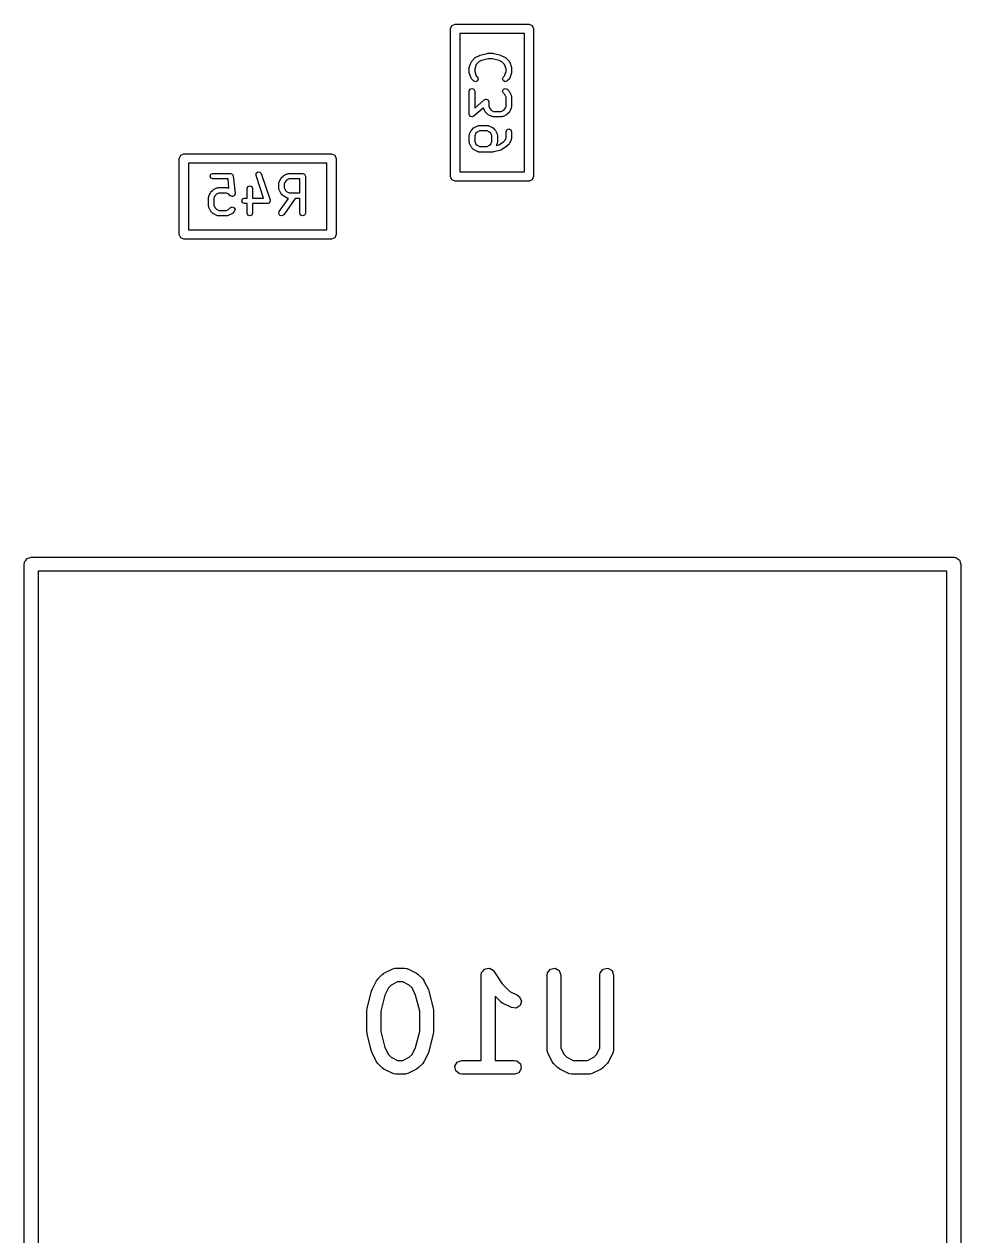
# Model space of a CAD drawing. Extents: x 3.98 to 7.47, y -4.96 to -2.98.
# Drawn here: x 5.839 to 6.239, y -3.591 to -3.074 of the extents above; entities that cross this region are included whole.
import ezdxf

# ---------------------------------------------------------------- set-up
doc = ezdxf.new("R2010")
doc.units = 0
doc.header["$MEASUREMENT"] = 0
doc.layers.add('BLACK', color=7, linetype='CONTINUOUS')

msp = doc.modelspace()

# ---------------------------------------------------------------- linework, layer by layer
at = {"layer": 'BLACK', "linetype": 'CONTINUOUS'}
for p, q in [((6.02096, -3.07602), (6.02153, -3.07463)), ((6.02153, -3.07463), (6.02293, -3.07405)), ((6.02293, -3.07405), (6.05442, -3.07405)), ((6.05442, -3.07405), (6.05581, -3.07463)), ((6.05581, -3.07463), (6.05639, -3.07602)), ((6.02096, -3.13901), (6.02096, -3.07602)), ((6.0249, -3.07799), (6.0249, -3.13704)), ((6.05245, -3.07799), (6.0249, -3.07799)), ((6.05245, -3.13704), (6.05245, -3.07799)), ((6.05639, -3.07602), (6.05639, -3.13901)), ((6.02893, -3.09252), (6.02968, -3.09027)), ((6.02968, -3.09027), (6.02986, -3.09006)), ((6.02986, -3.09006), (6.02997, -3.08981)), ((6.02997, -3.08981), (6.03147, -3.08831)), ((6.03147, -3.08831), (6.03165, -3.08823)), ((6.03165, -3.08823), (6.03177, -3.08809)), ((6.03177, -3.08809), (6.03327, -3.08734)), ((6.033, -3.09011), (6.03183, -3.09128)), ((6.03421, -3.08951), (6.033, -3.09011)), ((6.03327, -3.08734), (6.03341, -3.08733)), ((6.03341, -3.08733), (6.03351, -3.08725)), ((6.03351, -3.08725), (6.03651, -3.0865)), ((6.03695, -3.08883), (6.03421, -3.08951)), ((6.03651, -3.0865), (6.03666, -3.08652)), ((6.03666, -3.08652), (6.0368, -3.08646)), ((6.0368, -3.08646), (6.03905, -3.08646)), ((6.0389, -3.08883), (6.03695, -3.08883)), ((6.04164, -3.08951), (6.0389, -3.08883)), ((6.03905, -3.08646), (6.03919, -3.08652)), ((6.03919, -3.08652), (6.03934, -3.0865)), ((6.03934, -3.0865), (6.04234, -3.08725)), ((6.04285, -3.09011), (6.04164, -3.08951)), ((6.04234, -3.08725), (6.04244, -3.08733)), ((6.04244, -3.08733), (6.04258, -3.08734)), ((6.04258, -3.08734), (6.04408, -3.08809)), ((6.04402, -3.09128), (6.04285, -3.09011)), ((6.04408, -3.08809), (6.0442, -3.08823)), ((6.0442, -3.08823), (6.04438, -3.08831)), ((6.04438, -3.08831), (6.04588, -3.08981)), ((6.04588, -3.08981), (6.04599, -3.09006)), ((6.04599, -3.09006), (6.04617, -3.09027)), ((6.04617, -3.09027), (6.04692, -3.09252)), ((6.02887, -3.09289), (6.02894, -3.09271)), ((6.02887, -3.09439), (6.02887, -3.09289)), ((6.02894, -3.09457), (6.02887, -3.09439)), ((6.02894, -3.09271), (6.02893, -3.09252)), ((6.02893, -3.09477), (6.02894, -3.09457)), ((6.02968, -3.09702), (6.02893, -3.09477)), ((6.03183, -3.09128), (6.03123, -3.09309)), ((6.03123, -3.09309), (6.03123, -3.0942)), ((6.03123, -3.0942), (6.03183, -3.09601)), ((6.04462, -3.09309), (6.04402, -3.09128)), ((6.04402, -3.09601), (6.04462, -3.0942)), ((6.04462, -3.0942), (6.04462, -3.09309)), ((6.04692, -3.09477), (6.04617, -3.09702)), ((6.04692, -3.09252), (6.04691, -3.09271)), ((6.04691, -3.09271), (6.04698, -3.09289)), ((6.04698, -3.09439), (6.04691, -3.09457)), ((6.04691, -3.09457), (6.04692, -3.09477)), ((6.04698, -3.09289), (6.04698, -3.09439)), ((6.02986, -3.09722), (6.02968, -3.09702)), ((6.02997, -3.09748), (6.02986, -3.09722)), ((6.03072, -3.09823), (6.02997, -3.09748)), ((6.03155, -3.09857), (6.03072, -3.09823)), ((6.03239, -3.09823), (6.03155, -3.09857)), ((6.03183, -3.09601), (6.03239, -3.09656)), ((6.03239, -3.09656), (6.03273, -3.09739)), ((6.03273, -3.09739), (6.03239, -3.09823)), ((6.04312, -3.09739), (6.04346, -3.09656)), ((6.04346, -3.09823), (6.04312, -3.09739)), ((6.04346, -3.09656), (6.04402, -3.09601)), ((6.0443, -3.09857), (6.04346, -3.09823)), ((6.04513, -3.09823), (6.0443, -3.09857)), ((6.04588, -3.09748), (6.04513, -3.09823)), ((6.04599, -3.09722), (6.04588, -3.09748)), ((6.04617, -3.09702), (6.04599, -3.09722)), ((6.02887, -3.10264), (6.02922, -3.10181)), ((6.02887, -3.11239), (6.02887, -3.10264)), ((6.02922, -3.10181), (6.03005, -3.10146)), ((6.03005, -3.10146), (6.03089, -3.10181)), ((6.03089, -3.10181), (6.03123, -3.10264)), ((6.03123, -3.10264), (6.03123, -3.10979)), ((6.03567, -3.10612), (6.03605, -3.10596)), ((6.03605, -3.10596), (6.03609, -3.10598)), ((6.03609, -3.10598), (6.03613, -3.10596)), ((6.03613, -3.10596), (6.0365, -3.10615)), ((6.04312, -3.10264), (6.04346, -3.10181)), ((6.04346, -3.10348), (6.04312, -3.10264)), ((6.04346, -3.10181), (6.0443, -3.10146)), ((6.04408, -3.10409), (6.04346, -3.10348)), ((6.04462, -3.10517), (6.04408, -3.10409)), ((6.0443, -3.10146), (6.04513, -3.10181)), ((6.04462, -3.10911), (6.04462, -3.10517)), ((6.04513, -3.10181), (6.04588, -3.10256)), ((6.04588, -3.10256), (6.04596, -3.10274)), ((6.04596, -3.10274), (6.04611, -3.10286)), ((6.04611, -3.10286), (6.04686, -3.10436)), ((6.04686, -3.10436), (6.04687, -3.10464)), ((6.04687, -3.10464), (6.04698, -3.10489)), ((6.04698, -3.10489), (6.04698, -3.10939)), ((6.03497, -3.10965), (6.03083, -3.11328)), ((6.03123, -3.10979), (6.03527, -3.10625)), ((6.03499, -3.10992), (6.03497, -3.10965)), ((6.03574, -3.11142), (6.03499, -3.10992)), ((6.03527, -3.10625), (6.03567, -3.10612)), ((6.0365, -3.10615), (6.03689, -3.10631)), ((6.03689, -3.10631), (6.0369, -3.10635)), ((6.0369, -3.10635), (6.03694, -3.10636)), ((6.03694, -3.10636), (6.03707, -3.10676)), ((6.03707, -3.10676), (6.03723, -3.10714)), ((6.03723, -3.10714), (6.03723, -3.10911)), ((6.03723, -3.10911), (6.03777, -3.11019)), ((6.03777, -3.11019), (6.03825, -3.11067)), ((6.03825, -3.11067), (6.03933, -3.11121)), ((6.03933, -3.11121), (6.04252, -3.11121)), ((6.04252, -3.11121), (6.0436, -3.11067)), ((6.0436, -3.11067), (6.04408, -3.11019)), ((6.04408, -3.11019), (6.04462, -3.10911)), ((6.04686, -3.10992), (6.04611, -3.11142)), ((6.04687, -3.10965), (6.04686, -3.10992)), ((6.04698, -3.10939), (6.04687, -3.10965)), ((6.02903, -3.11278), (6.02887, -3.11239)), ((6.02916, -3.11317), (6.02903, -3.11278)), ((6.0292, -3.11319), (6.02916, -3.11317)), ((6.02922, -3.11323), (6.0292, -3.11319)), ((6.0296, -3.11339), (6.02922, -3.11323)), ((6.02997, -3.11357), (6.0296, -3.11339)), ((6.03001, -3.11356), (6.02997, -3.11357)), ((6.03005, -3.11357), (6.03001, -3.11356)), ((6.03044, -3.11341), (6.03005, -3.11357)), ((6.03083, -3.11328), (6.03044, -3.11341)), ((6.03589, -3.11155), (6.03574, -3.11142)), ((6.03596, -3.11173), (6.03589, -3.11155)), ((6.03671, -3.11248), (6.03596, -3.11173)), ((6.03689, -3.11255), (6.03671, -3.11248)), ((6.03702, -3.1127), (6.03689, -3.11255)), ((6.03852, -3.11345), (6.03702, -3.1127)), ((6.0388, -3.11347), (6.03852, -3.11345)), ((6.03905, -3.11357), (6.0388, -3.11347)), ((6.0428, -3.11357), (6.03905, -3.11357)), ((6.04305, -3.11347), (6.0428, -3.11357)), ((6.04333, -3.11345), (6.04305, -3.11347)), ((6.04483, -3.1127), (6.04333, -3.11345)), ((6.04495, -3.11255), (6.04483, -3.1127)), ((6.04513, -3.11248), (6.04495, -3.11255)), ((6.04588, -3.11173), (6.04513, -3.11248)), ((6.04596, -3.11155), (6.04588, -3.11173)), ((6.04611, -3.11142), (6.04596, -3.11155)), ((6.02887, -3.12139), (6.02897, -3.12114)), ((6.02887, -3.12439), (6.02887, -3.12139)), ((6.02897, -3.12114), (6.02899, -3.12086)), ((6.02899, -3.12086), (6.02974, -3.11936)), ((6.02974, -3.11936), (6.02989, -3.11923)), ((6.02989, -3.11923), (6.02997, -3.11906)), ((6.02997, -3.11906), (6.03072, -3.11831)), ((6.03072, -3.11831), (6.0309, -3.11823)), ((6.0309, -3.11823), (6.03102, -3.11808)), ((6.03102, -3.11808), (6.03252, -3.11733)), ((6.03177, -3.12059), (6.03123, -3.12167)), ((6.03225, -3.12011), (6.03177, -3.12059)), ((6.03333, -3.11957), (6.03225, -3.12011)), ((6.03252, -3.11733), (6.0328, -3.11731)), ((6.0328, -3.11731), (6.03305, -3.11721)), ((6.03305, -3.11721), (6.0368, -3.11721)), ((6.03652, -3.11957), (6.03333, -3.11957)), ((6.0376, -3.12011), (6.03652, -3.11957)), ((6.0368, -3.11721), (6.03705, -3.11731)), ((6.03705, -3.11731), (6.03733, -3.11733)), ((6.03733, -3.11733), (6.03883, -3.11808)), ((6.03808, -3.12059), (6.0376, -3.12011)), ((6.03862, -3.12167), (6.03808, -3.12059)), ((6.03883, -3.11808), (6.03896, -3.11823)), ((6.03896, -3.11823), (6.03914, -3.11831)), ((6.03914, -3.11831), (6.03988, -3.11906)), ((6.03988, -3.11906), (6.03996, -3.11923)), ((6.03996, -3.11923), (6.04011, -3.11936)), ((6.04011, -3.11936), (6.04086, -3.12086)), ((6.04086, -3.12086), (6.04088, -3.12114)), ((6.04088, -3.12114), (6.04098, -3.12139)), ((6.04098, -3.12139), (6.04098, -3.12439)), ((6.04462, -3.11989), (6.04496, -3.11906)), ((6.04462, -3.12261), (6.04462, -3.11989)), ((6.04496, -3.11906), (6.0458, -3.11871)), ((6.0458, -3.11871), (6.04663, -3.11906)), ((6.04663, -3.11906), (6.04698, -3.11989)), ((6.04698, -3.11989), (6.04698, -3.12289)), ((6.02897, -3.12464), (6.02887, -3.12439)), ((6.02899, -3.12492), (6.02897, -3.12464)), ((6.02974, -3.12642), (6.02899, -3.12492)), ((6.02989, -3.12655), (6.02974, -3.12642)), ((6.02997, -3.12672), (6.02989, -3.12655)), ((6.03072, -3.12747), (6.02997, -3.12672)), ((6.03123, -3.12167), (6.03123, -3.12411)), ((6.03123, -3.12411), (6.03177, -3.12519)), ((6.03177, -3.12519), (6.03225, -3.12567)), ((6.03225, -3.12567), (6.03333, -3.12621)), ((6.03333, -3.12621), (6.03652, -3.12621)), ((6.03652, -3.12621), (6.0376, -3.12567)), ((6.0376, -3.12567), (6.03808, -3.12519)), ((6.03808, -3.12519), (6.03862, -3.12411)), ((6.03862, -3.12411), (6.03862, -3.12167)), ((6.04086, -3.12492), (6.0404, -3.12583)), ((6.0404, -3.12583), (6.04156, -3.12554)), ((6.04088, -3.12464), (6.04086, -3.12492)), ((6.04098, -3.12439), (6.04088, -3.12464)), ((6.04156, -3.12554), (6.04355, -3.12422)), ((6.04495, -3.12612), (6.0427, -3.12762)), ((6.04355, -3.12422), (6.04408, -3.12369)), ((6.04408, -3.12369), (6.04462, -3.12261)), ((6.04502, -3.12602), (6.04495, -3.12612)), ((6.04513, -3.12597), (6.04502, -3.12602)), ((6.04588, -3.12522), (6.04513, -3.12597)), ((6.04596, -3.12505), (6.04588, -3.12522)), ((6.04611, -3.12492), (6.04596, -3.12505)), ((6.04686, -3.12342), (6.04611, -3.12492)), ((6.04687, -3.12314), (6.04686, -3.12342)), ((6.04698, -3.12289), (6.04687, -3.12314)), ((5.90521, -3.13128), (5.90579, -3.12988)), ((5.90521, -3.16376), (5.90521, -3.13128)), ((5.90579, -3.12988), (5.90718, -3.12931)), ((5.90718, -3.12931), (5.97017, -3.12931)), ((5.97017, -3.12931), (5.97156, -3.12988)), ((5.97156, -3.12988), (5.97214, -3.13128)), ((5.97214, -3.13128), (5.97214, -3.16376)), ((6.0309, -3.12755), (6.03072, -3.12747)), ((6.03102, -3.1277), (6.0309, -3.12755)), ((6.03252, -3.12845), (6.03102, -3.1277)), ((6.0328, -3.12847), (6.03252, -3.12845)), ((6.03305, -3.12857), (6.0328, -3.12847)), ((6.03905, -3.12857), (6.03305, -3.12857)), ((6.03919, -3.12851), (6.03905, -3.12857)), ((6.03934, -3.12854), (6.03919, -3.12851)), ((6.04234, -3.12779), (6.03934, -3.12854)), ((6.0425, -3.12766), (6.04234, -3.12779)), ((6.0427, -3.12762), (6.0425, -3.12766)), ((5.90915, -3.13325), (5.90915, -3.16179)), ((5.9682, -3.13325), (5.90915, -3.13325)), ((5.93799, -3.13761), (5.93868, -3.13702)), ((5.93868, -3.13702), (5.93958, -3.13709)), ((5.9682, -3.16179), (5.9682, -3.13325)), ((6.0249, -3.13704), (6.05245, -3.13704)), ((5.91837, -3.13889), (5.91872, -3.13806)), ((5.91872, -3.13973), (5.91837, -3.13889)), ((5.91872, -3.13806), (5.91955, -3.13771)), ((5.91955, -3.14007), (5.91872, -3.13973)), ((5.91955, -3.13771), (5.92705, -3.13771)), ((5.92598, -3.14007), (5.91955, -3.14007)), ((5.92637, -3.14398), (5.92598, -3.14007)), ((5.92705, -3.13771), (5.92742, -3.13786)), ((5.92742, -3.13786), (5.9278, -3.13798)), ((5.9278, -3.13798), (5.92783, -3.13803)), ((5.92783, -3.13803), (5.92789, -3.13806)), ((5.92789, -3.13806), (5.92804, -3.13842)), ((5.92804, -3.13842), (5.92823, -3.13878)), ((5.92823, -3.13878), (5.92898, -3.14627)), ((5.93793, -3.13852), (5.93799, -3.13761)), ((5.94116, -3.14821), (5.93793, -3.13852)), ((5.93958, -3.13709), (5.94017, -3.13777)), ((5.94017, -3.13777), (5.94392, -3.14902)), ((5.94762, -3.14189), (5.94772, -3.14164)), ((5.94762, -3.14414), (5.94762, -3.14189)), ((5.94772, -3.14164), (5.94774, -3.14136)), ((5.94774, -3.14136), (5.94849, -3.13986)), ((5.94849, -3.13986), (5.94864, -3.13974)), ((5.94864, -3.13974), (5.94871, -3.13956)), ((5.94871, -3.13956), (5.94946, -3.13881)), ((5.94946, -3.13881), (5.94964, -3.13873)), ((5.94964, -3.13873), (5.94977, -3.13859)), ((5.94977, -3.13859), (5.95127, -3.13784)), ((5.95052, -3.14109), (5.94998, -3.14217)), ((5.94998, -3.14217), (5.94998, -3.14386)), ((5.951, -3.14061), (5.95052, -3.14109)), ((5.95208, -3.14007), (5.951, -3.14061)), ((5.95127, -3.13784), (5.95154, -3.13782)), ((5.95154, -3.13782), (5.9518, -3.13771)), ((5.9518, -3.13771), (5.9578, -3.13771)), ((5.95662, -3.14007), (5.95208, -3.14007)), ((5.95662, -3.14596), (5.95662, -3.14007)), ((5.9578, -3.13771), (5.95863, -3.13806)), ((5.95863, -3.13806), (5.95898, -3.13889)), ((5.95898, -3.13889), (5.95898, -3.15464)), ((6.02153, -3.1404), (6.02096, -3.13901)), ((6.02293, -3.14098), (6.02153, -3.1404)), ((6.05442, -3.14098), (6.02293, -3.14098)), ((6.05581, -3.1404), (6.05442, -3.14098)), ((6.05639, -3.13901), (6.05581, -3.1404)), ((5.91773, -3.14764), (5.91775, -3.14736)), ((5.91775, -3.14736), (5.9185, -3.14586)), ((5.9185, -3.14586), (5.91864, -3.14574)), ((5.91864, -3.14574), (5.91872, -3.14556)), ((5.91872, -3.14556), (5.91947, -3.14481)), ((5.91947, -3.14481), (5.91965, -3.14473)), ((5.91965, -3.14473), (5.91977, -3.14459)), ((5.91977, -3.14459), (5.92127, -3.14384)), ((5.92052, -3.14709), (5.91998, -3.14817)), ((5.921, -3.14661), (5.92052, -3.14709)), ((5.92208, -3.14607), (5.921, -3.14661)), ((5.92127, -3.14384), (5.92155, -3.14382)), ((5.92155, -3.14382), (5.9218, -3.14371)), ((5.9218, -3.14371), (5.92555, -3.14371)), ((5.92527, -3.14607), (5.92208, -3.14607)), ((5.92635, -3.14661), (5.92527, -3.14607)), ((5.92555, -3.14371), (5.92581, -3.14382)), ((5.92581, -3.14382), (5.92608, -3.14384)), ((5.92608, -3.14384), (5.92637, -3.14398)), ((5.92697, -3.14723), (5.92635, -3.14661)), ((5.92702, -3.14725), (5.92697, -3.14723)), ((5.92705, -3.14731), (5.92702, -3.14725)), ((5.92743, -3.14742), (5.92705, -3.14731)), ((5.92827, -3.14738), (5.92792, -3.14757)), ((5.92864, -3.14723), (5.92827, -3.14738)), ((5.92866, -3.14717), (5.92864, -3.14723)), ((5.92872, -3.14714), (5.92866, -3.14717)), ((5.92883, -3.14676), (5.92872, -3.14714)), ((5.92898, -3.14639), (5.92883, -3.14676)), ((5.92898, -3.14627), (5.92896, -3.14633)), ((5.92896, -3.14633), (5.92898, -3.14639)), ((5.93412, -3.14414), (5.93447, -3.14331)), ((5.93412, -3.14821), (5.93412, -3.14414)), ((5.93447, -3.14331), (5.9353, -3.14296)), ((5.9353, -3.14296), (5.93614, -3.14331)), ((5.93614, -3.14331), (5.93648, -3.14414)), ((5.93648, -3.14414), (5.93648, -3.14821)), ((5.94772, -3.1444), (5.94762, -3.14414)), ((5.94774, -3.14467), (5.94772, -3.1444)), ((5.94849, -3.14617), (5.94774, -3.14467)), ((5.94864, -3.1463), (5.94849, -3.14617)), ((5.94871, -3.14648), (5.94864, -3.1463)), ((5.94946, -3.14723), (5.94871, -3.14648)), ((5.94964, -3.1473), (5.94946, -3.14723)), ((5.94977, -3.14745), (5.94964, -3.1473)), ((5.94998, -3.14386), (5.95052, -3.14494)), ((5.95052, -3.14494), (5.951, -3.14542)), ((5.951, -3.14542), (5.95208, -3.14596)), ((5.95208, -3.14596), (5.95662, -3.14596)), ((5.91762, -3.14789), (5.91773, -3.14764)), ((5.91762, -3.15164), (5.91762, -3.14789)), ((5.91773, -3.1519), (5.91762, -3.15164)), ((5.91775, -3.15217), (5.91773, -3.1519)), ((5.9185, -3.15367), (5.91775, -3.15217)), ((5.91998, -3.14817), (5.91998, -3.15136)), ((5.91998, -3.15136), (5.92052, -3.15244)), ((5.92052, -3.15244), (5.921, -3.15292)), ((5.92635, -3.15292), (5.92697, -3.15231)), ((5.92697, -3.15231), (5.9278, -3.15196)), ((5.9278, -3.14757), (5.92743, -3.14742)), ((5.92786, -3.14755), (5.9278, -3.14757)), ((5.9278, -3.15196), (5.92864, -3.15231)), ((5.92792, -3.14757), (5.92786, -3.14755)), ((5.92864, -3.15231), (5.92898, -3.15314)), ((5.93187, -3.14939), (5.93222, -3.14856)), ((5.93222, -3.15023), (5.93187, -3.14939)), ((5.93222, -3.14856), (5.93305, -3.14821)), ((5.93305, -3.15057), (5.93222, -3.15023)), ((5.93305, -3.14821), (5.93412, -3.14821)), ((5.93412, -3.15057), (5.93305, -3.15057)), ((5.93412, -3.15464), (5.93412, -3.15057)), ((5.93648, -3.14821), (5.94116, -3.14821)), ((5.9428, -3.15057), (5.93648, -3.15057)), ((5.93648, -3.15057), (5.93648, -3.15464)), ((5.94298, -3.1505), (5.9428, -3.15057)), ((5.94317, -3.15051), (5.94298, -3.1505)), ((5.94338, -3.15033), (5.94317, -3.15051)), ((5.94363, -3.15023), (5.94338, -3.15033)), ((5.94371, -3.15005), (5.94363, -3.15023)), ((5.94386, -3.14992), (5.94371, -3.15005)), ((5.94388, -3.14965), (5.94386, -3.14992)), ((5.94398, -3.14939), (5.94388, -3.14965)), ((5.94392, -3.14902), (5.94391, -3.14921)), ((5.94391, -3.14921), (5.94398, -3.14939)), ((5.94783, -3.15396), (5.95178, -3.14832)), ((5.95127, -3.1482), (5.94977, -3.14745)), ((5.95466, -3.14832), (5.94977, -3.15532)), ((5.95154, -3.14822), (5.95127, -3.1482)), ((5.95178, -3.14832), (5.95154, -3.14822)), ((5.95662, -3.14832), (5.95466, -3.14832)), ((5.95662, -3.15464), (5.95662, -3.14832)), ((5.91864, -3.1538), (5.9185, -3.15367)), ((5.91872, -3.15398), (5.91864, -3.1538)), ((5.91947, -3.15473), (5.91872, -3.15398)), ((5.91965, -3.1548), (5.91947, -3.15473)), ((5.91977, -3.15495), (5.91965, -3.1548)), ((5.92127, -3.1557), (5.91977, -3.15495)), ((5.921, -3.15292), (5.92208, -3.15346)), ((5.92155, -3.15572), (5.92127, -3.1557)), ((5.9218, -3.15582), (5.92155, -3.15572)), ((5.92555, -3.15582), (5.9218, -3.15582)), ((5.92208, -3.15346), (5.92527, -3.15346)), ((5.92527, -3.15346), (5.92635, -3.15292)), ((5.92581, -3.15572), (5.92555, -3.15582)), ((5.92608, -3.1557), (5.92581, -3.15572)), ((5.92758, -3.15495), (5.92608, -3.1557)), ((5.92771, -3.1548), (5.92758, -3.15495)), ((5.92789, -3.15473), (5.92771, -3.1548)), ((5.92864, -3.15398), (5.92789, -3.15473)), ((5.92898, -3.15314), (5.92864, -3.15398)), ((5.93447, -3.15548), (5.93412, -3.15464)), ((5.9353, -3.15582), (5.93447, -3.15548)), ((5.93614, -3.15548), (5.9353, -3.15582)), ((5.93648, -3.15464), (5.93614, -3.15548)), ((5.94764, -3.15485), (5.94783, -3.15396)), ((5.94812, -3.15561), (5.94764, -3.15485)), ((5.949, -3.1558), (5.94812, -3.15561)), ((5.94977, -3.15532), (5.949, -3.1558)), ((5.95696, -3.15548), (5.95662, -3.15464)), ((5.9578, -3.15582), (5.95696, -3.15548)), ((5.95863, -3.15548), (5.9578, -3.15582)), ((5.95898, -3.15464), (5.95863, -3.15548)), ((5.90915, -3.16179), (5.9682, -3.16179)), ((5.90579, -3.16515), (5.90521, -3.16376)), ((5.90718, -3.16573), (5.90579, -3.16515)), ((5.97017, -3.16573), (5.90718, -3.16573)), ((5.97156, -3.16515), (5.97017, -3.16573)), ((5.97214, -3.16376), (5.97156, -3.16515)), ((5.8397, -3.30277), (5.84008, -3.30211)), ((5.84008, -3.30211), (5.84033, -3.30201)), ((5.84033, -3.30201), (5.84051, -3.30181)), ((5.84051, -3.30181), (5.84126, -3.30168)), ((5.84126, -3.30168), (5.84198, -3.30141)), ((5.84198, -3.30141), (6.23568, -3.30141)), ((6.23568, -3.30141), (6.23607, -3.30148)), ((6.23607, -3.30148), (6.2362, -3.30146)), ((6.2362, -3.30146), (6.23631, -3.30152)), ((6.23631, -3.30152), (6.23669, -3.30159)), ((6.23669, -3.30159), (6.23728, -3.30209)), ((6.23728, -3.30209), (6.23794, -3.30247)), ((5.83903, -3.30437), (5.8391, -3.30398)), ((5.83903, -3.6587), (5.83903, -3.30437)), ((5.83907, -3.30385), (5.83914, -3.30374)), ((5.8391, -3.30398), (5.83907, -3.30385)), ((5.83914, -3.30374), (5.83921, -3.30336)), ((5.83921, -3.30336), (5.8397, -3.30277)), ((5.84493, -3.30732), (5.84493, -3.65747)), ((6.23273, -3.30732), (5.84493, -3.30732)), ((6.23273, -3.69512), (6.23273, -3.30732)), ((6.23794, -3.30247), (6.23804, -3.30272)), ((6.23804, -3.30272), (6.23824, -3.30289)), ((6.23824, -3.30289), (6.23837, -3.30365)), ((6.23837, -3.30365), (6.23864, -3.30437)), ((6.23864, -3.30437), (6.23864, -3.69807)), ((5.99252, -3.47889), (5.99627, -3.47702)), ((5.99627, -3.47702), (5.99725, -3.47672)), ((5.99725, -3.47672), (5.99742, -3.47677)), ((5.99742, -3.47677), (5.99759, -3.4767)), ((5.99759, -3.4767), (6.00134, -3.4767)), ((6.00134, -3.4767), (6.00235, -3.47688)), ((6.00235, -3.47688), (6.00248, -3.477)), ((6.00248, -3.477), (6.00266, -3.47702)), ((6.00266, -3.47702), (6.00641, -3.47889)), ((6.03431, -3.47835), (6.03493, -3.47776)), ((6.03493, -3.47776), (6.03548, -3.4771)), ((6.03548, -3.4771), (6.03565, -3.47707)), ((6.03565, -3.47707), (6.03577, -3.47695)), ((6.03577, -3.47695), (6.03663, -3.4769)), ((6.03663, -3.4769), (6.03747, -3.47675)), ((6.03747, -3.47675), (6.03762, -3.47683)), ((6.03762, -3.47683), (6.03779, -3.47682)), ((6.03779, -3.47682), (6.03848, -3.47733)), ((6.03848, -3.47733), (6.03922, -3.47776)), ((6.03922, -3.47776), (6.03928, -3.47792)), ((6.03928, -3.47792), (6.03941, -3.47802)), ((6.03941, -3.47802), (6.043, -3.4834)), ((6.0623, -3.47865), (6.0636, -3.4771)), ((6.0636, -3.4771), (6.06559, -3.47675)), ((6.06559, -3.47675), (6.06734, -3.47776)), ((6.06734, -3.47776), (6.06803, -3.47966)), ((6.0848, -3.47865), (6.0861, -3.4771)), ((6.0861, -3.4771), (6.08809, -3.47675)), ((6.08809, -3.47675), (6.08984, -3.47776)), ((6.08984, -3.47776), (6.09053, -3.47966)), ((5.98745, -3.48584), (5.98932, -3.48209)), ((5.98932, -3.48209), (5.98985, -3.48138)), ((5.98985, -3.48138), (5.98988, -3.48132)), ((5.98988, -3.48132), (5.99175, -3.47944)), ((5.99175, -3.47944), (5.99247, -3.47894)), ((5.99247, -3.47894), (5.99252, -3.47889)), ((5.99828, -3.48261), (5.99559, -3.48396)), ((6.00064, -3.48261), (5.99828, -3.48261)), ((6.00334, -3.48396), (6.00064, -3.48261)), ((6.00641, -3.47889), (6.00712, -3.47942)), ((6.00712, -3.47942), (6.00717, -3.47944)), ((6.00717, -3.47944), (6.00905, -3.48132)), ((6.00905, -3.48132), (6.00956, -3.48204)), ((6.00956, -3.48204), (6.0096, -3.48209)), ((6.0096, -3.48209), (6.01148, -3.48584)), ((6.034, -3.47966), (6.03418, -3.47865)), ((6.034, -3.51608), (6.034, -3.47966)), ((6.03418, -3.47865), (6.03429, -3.47852)), ((6.03429, -3.47852), (6.03431, -3.47835)), ((6.06213, -3.47966), (6.0623, -3.47865)), ((6.06213, -3.51153), (6.06213, -3.47966)), ((6.06803, -3.47966), (6.06803, -3.51083)), ((6.08462, -3.47966), (6.0848, -3.47865)), ((6.08462, -3.51083), (6.08462, -3.47966)), ((6.09053, -3.47966), (6.09053, -3.51153)), ((5.98535, -3.49394), (5.98722, -3.48644)), ((5.98722, -3.48644), (5.98743, -3.48598)), ((5.98743, -3.48598), (5.98745, -3.48584)), ((5.99287, -3.48819), (5.99117, -3.49502)), ((5.99439, -3.48516), (5.99287, -3.48819)), ((5.99559, -3.48396), (5.99439, -3.48516)), ((6.00453, -3.48516), (6.00334, -3.48396)), ((6.00605, -3.48819), (6.00453, -3.48516)), ((6.00776, -3.49502), (6.00605, -3.48819)), ((6.01148, -3.48584), (6.01162, -3.48632)), ((6.01162, -3.48632), (6.0117, -3.48644)), ((6.0117, -3.48644), (6.01358, -3.49394)), ((6.043, -3.4834), (6.04621, -3.4866)), ((6.04621, -3.4866), (6.04953, -3.48827)), ((6.04953, -3.48827), (6.05035, -3.48888)), ((6.04237, -3.49112), (6.03991, -3.48866)), ((6.03991, -3.48866), (6.03991, -3.51608)), ((6.04243, -3.49115), (6.04237, -3.49112)), ((6.04314, -3.49167), (6.04243, -3.49115)), ((6.04689, -3.49355), (6.04314, -3.49167)), ((6.04889, -3.49378), (6.04689, -3.49355)), ((6.05058, -3.49267), (6.04889, -3.49378)), ((6.05035, -3.48888), (6.05115, -3.49073)), ((6.05115, -3.49073), (6.05058, -3.49267)), ((5.98526, -3.49466), (5.98536, -3.49408)), ((5.98526, -3.50403), (5.98526, -3.49466)), ((5.98536, -3.49408), (5.98535, -3.49394)), ((5.99117, -3.49502), (5.99117, -3.50367)), ((6.00776, -3.50367), (6.00776, -3.49502)), ((6.01358, -3.49394), (6.01362, -3.49453)), ((6.01362, -3.49453), (6.01366, -3.49466)), ((6.01366, -3.49466), (6.01366, -3.50403)), ((5.99117, -3.50367), (5.99287, -3.5105)), ((6.00605, -3.5105), (6.00776, -3.50367)), ((5.98531, -3.50416), (5.98526, -3.50403)), ((5.98535, -3.50475), (5.98531, -3.50416)), ((5.98722, -3.51224), (5.98535, -3.50475)), ((6.01358, -3.50475), (6.0117, -3.51224)), ((6.01366, -3.50403), (6.01356, -3.50461)), ((6.01356, -3.50461), (6.01358, -3.50475)), ((5.9873, -3.51236), (5.98722, -3.51224)), ((5.98745, -3.51285), (5.9873, -3.51236)), ((5.98932, -3.5166), (5.98745, -3.51285)), ((5.99287, -3.5105), (5.99439, -3.51353)), ((5.99439, -3.51353), (5.99559, -3.51473)), ((6.00334, -3.51473), (6.00453, -3.51353)), ((6.00453, -3.51353), (6.00605, -3.5105)), ((6.01148, -3.51285), (6.0096, -3.5166)), ((6.01149, -3.51271), (6.01148, -3.51285)), ((6.0117, -3.51224), (6.01149, -3.51271)), ((6.06219, -3.51169), (6.06213, -3.51153)), ((6.06215, -3.51187), (6.06219, -3.51169)), ((6.06244, -3.51285), (6.06215, -3.51187)), ((6.06431, -3.5166), (6.06244, -3.51285)), ((6.06803, -3.51083), (6.06938, -3.51353)), ((6.06938, -3.51353), (6.07058, -3.51473)), ((6.08208, -3.51473), (6.08327, -3.51353)), ((6.08327, -3.51353), (6.08462, -3.51083)), ((6.09022, -3.51285), (6.08834, -3.5166)), ((6.09024, -3.51267), (6.09022, -3.51285)), ((6.09035, -3.51254), (6.09024, -3.51267)), ((6.09053, -3.51153), (6.09035, -3.51254)), ((5.98937, -3.51664), (5.98932, -3.5166)), ((5.98988, -3.51737), (5.98937, -3.51664)), ((5.99175, -3.51924), (5.98988, -3.51737)), ((5.99181, -3.51927), (5.99175, -3.51924)), ((5.99252, -3.51979), (5.99181, -3.51927)), ((5.99559, -3.51473), (5.99828, -3.51608)), ((5.99828, -3.51608), (6.00064, -3.51608)), ((6.00064, -3.51608), (6.00334, -3.51473)), ((6.00717, -3.51924), (6.00645, -3.51975)), ((6.00905, -3.51737), (6.00717, -3.51924)), ((6.00908, -3.51731), (6.00905, -3.51737)), ((6.0096, -3.5166), (6.00908, -3.51731)), ((6.0228, -3.51852), (6.02381, -3.51677)), ((6.02315, -3.5205), (6.0228, -3.51852)), ((6.02381, -3.51677), (6.02571, -3.51608)), ((6.02571, -3.51608), (6.034, -3.51608)), ((6.03991, -3.51608), (6.04821, -3.51608)), ((6.04821, -3.51608), (6.04922, -3.51625)), ((6.04922, -3.51625), (6.05076, -3.51755)), ((6.05076, -3.51755), (6.05111, -3.51954)), ((6.06436, -3.51664), (6.06431, -3.5166)), ((6.06487, -3.51737), (6.06436, -3.51664)), ((6.06674, -3.51924), (6.06487, -3.51737)), ((6.0668, -3.51927), (6.06674, -3.51924)), ((6.06751, -3.51979), (6.0668, -3.51927)), ((6.07058, -3.51473), (6.07328, -3.51608)), ((6.07328, -3.51608), (6.07938, -3.51608)), ((6.07938, -3.51608), (6.08208, -3.51473)), ((6.08591, -3.51924), (6.08519, -3.51975)), ((6.08779, -3.51737), (6.08591, -3.51924)), ((6.08782, -3.51731), (6.08779, -3.51737)), ((6.08834, -3.5166), (6.08782, -3.51731)), ((5.99627, -3.52167), (5.99252, -3.51979)), ((5.99644, -3.52169), (5.99627, -3.52167)), ((5.99658, -3.5218), (5.99644, -3.52169)), ((5.99759, -3.52198), (5.99658, -3.5218)), ((6.00134, -3.52198), (5.99759, -3.52198)), ((6.0015, -3.52192), (6.00134, -3.52198)), ((6.00167, -3.52196), (6.0015, -3.52192)), ((6.00266, -3.52167), (6.00167, -3.52196)), ((6.00641, -3.51979), (6.00266, -3.52167)), ((6.00645, -3.51975), (6.00641, -3.51979)), ((6.0247, -3.5218), (6.02315, -3.5205)), ((6.02571, -3.52198), (6.0247, -3.5218)), ((6.04821, -3.52198), (6.02571, -3.52198)), ((6.0501, -3.52129), (6.04821, -3.52198)), ((6.05111, -3.51954), (6.0501, -3.52129)), ((6.07126, -3.52167), (6.06751, -3.51979)), ((6.07143, -3.52169), (6.07126, -3.52167)), ((6.07157, -3.5218), (6.07143, -3.52169)), ((6.07258, -3.52198), (6.07157, -3.5218)), ((6.08008, -3.52198), (6.07258, -3.52198)), ((6.08024, -3.52192), (6.08008, -3.52198)), ((6.08041, -3.52196), (6.08024, -3.52192)), ((6.0814, -3.52167), (6.08041, -3.52196)), ((6.08515, -3.51979), (6.0814, -3.52167)), ((6.08519, -3.51975), (6.08515, -3.51979))]:
    msp.add_line(p, q, dxfattribs=at)

doc.saveas('drawing.dxf')
